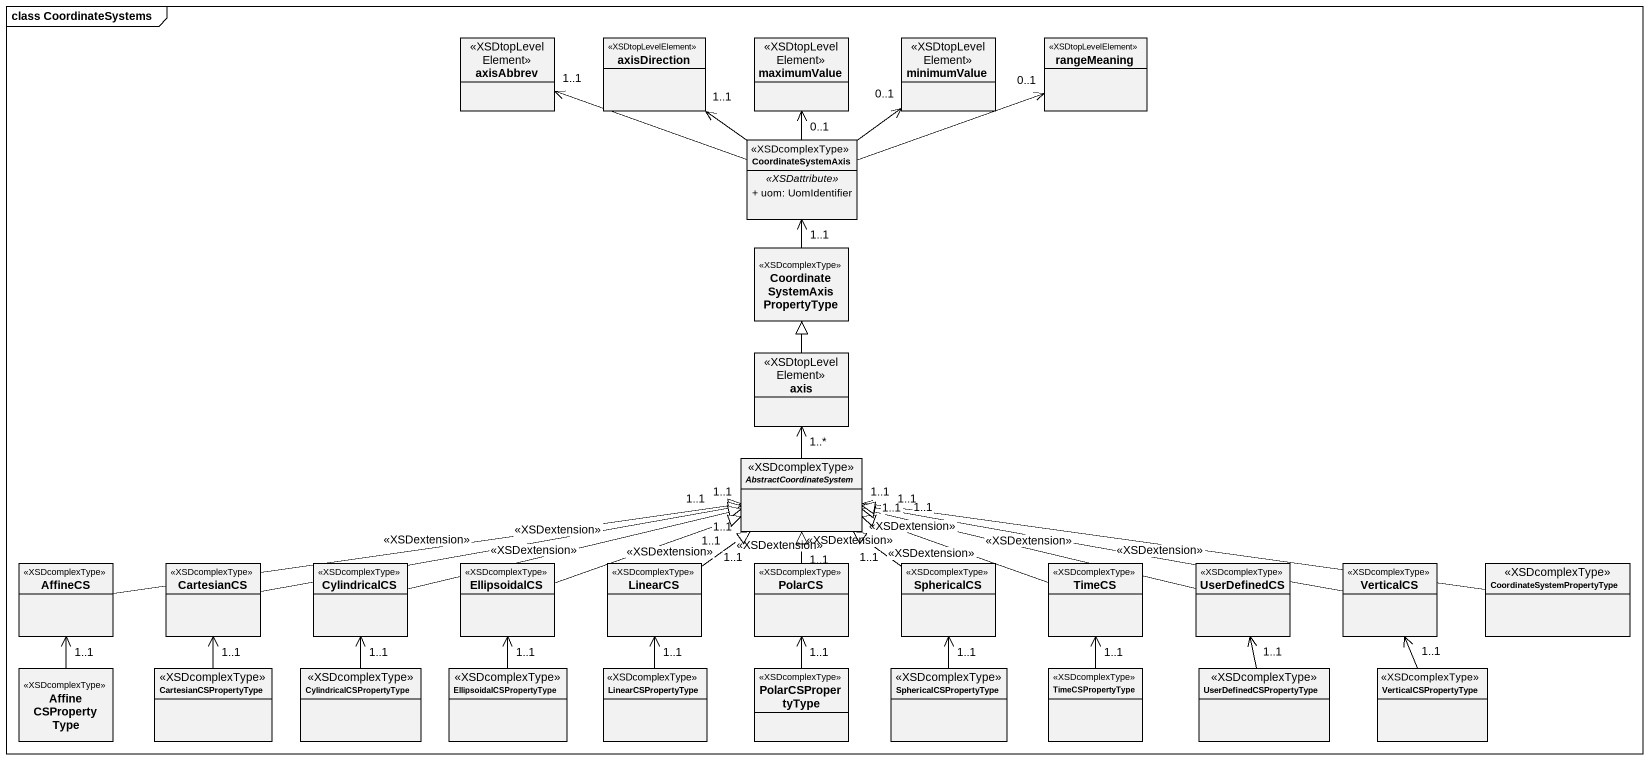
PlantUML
@startuml
mainframe class CoordinateSystems
hide circle
hide empty members
skinparam classAttributeIconSize 0
class axisAbbrev <<XSDtopLevelElement>>
class axisDirection <<XSDtopLevelElement>>
class maximumValue <<XSDtopLevelElement>>
class minimumValue <<XSDtopLevelElement>>
class rangeMeaning <<XSDtopLevelElement>>
class CoordinateSystemAxis <<XSDcomplexType>> {
  .. <<XSDattribute>> ..
  + uom: UomIdentifier
}
class "CoordinateSystemAxisPropertyType" as CoordinateSystemAxisProperty <<XSDcomplexType>>
class axis <<XSDtopLevelElement>>
abstract class AbstractCoordinateSystem <<XSDcomplexType>>
class AffineCS <<XSDcomplexType>>
class CartesianCS <<XSDcomplexType>>
class CylindricalCS <<XSDcomplexType>>
class EllipsoidalCS <<XSDcomplexType>>
class LinearCS <<XSDcomplexType>>
class PolarCS <<XSDcomplexType>>
class SphericalCS <<XSDcomplexType>>
class TimeCS <<XSDcomplexType>>
class UserDefinedCS <<XSDcomplexType>>
class VerticalCS <<XSDcomplexType>>
class CoordinateSystemPropertyType <<XSDcomplexType>>
class AffineCSPropertyType <<XSDcomplexType>>
class CartesianCSPropertyType <<XSDcomplexType>>
class CylindricalCSPropertyType <<XSDcomplexType>>
class EllipsoidalCSPropertyType <<XSDcomplexType>>
class LinearCSPropertyType <<XSDcomplexType>>
class PolarCSPropertyType <<XSDcomplexType>>
class SphericalCSPropertyType <<XSDcomplexType>>
class TimeCSPropertyType <<XSDcomplexType>>
class UserDefinedCSPropertyType <<XSDcomplexType>>
class VerticalCSPropertyType <<XSDcomplexType>>
CoordinateSystemAxis -left-> "1..1" axisAbbrev
CoordinateSystemAxis -up-> "1..1" axisDirection
CoordinateSystemAxis -up-> "0..1" maximumValue
CoordinateSystemAxis -up-> "0..1" minimumValue
CoordinateSystemAxis -right-> "0..1" rangeMeaning
CoordinateSystemAxisProperty -up-> "1..1" CoordinateSystemAxis
axis -up-|> CoordinateSystemAxisProperty
AbstractCoordinateSystem -up-> "1..*" axis
AffineCS -right-|> "1..1" AbstractCoordinateSystem : <<XSDextension>>
CartesianCS -right-|> "1..1" AbstractCoordinateSystem : <<XSDextension>>
CylindricalCS -right-|> "1..1" AbstractCoordinateSystem : <<XSDextension>>
EllipsoidalCS -right-|> "1..1" AbstractCoordinateSystem : <<XSDextension>>
LinearCS -up-|> "1..1" AbstractCoordinateSystem : <<XSDextension>>
PolarCS -up-|> "1..1" AbstractCoordinateSystem : <<XSDextension>>
SphericalCS -up-|> "1..1" AbstractCoordinateSystem : <<XSDextension>>
TimeCS -left-|> "1..1" AbstractCoordinateSystem : <<XSDextension>>
UserDefinedCS -left-|> "1..1" AbstractCoordinateSystem : <<XSDextension>>
VerticalCS -left-|> "1..1" AbstractCoordinateSystem : <<XSDextension>>
CoordinateSystemPropertyType -left-> "1..1" AbstractCoordinateSystem
AffineCSPropertyType -up-> "1..1" AffineCS
CartesianCSPropertyType -up-> "1..1" CartesianCS
CylindricalCSPropertyType -up-> "1..1" CylindricalCS
EllipsoidalCSPropertyType -up-> "1..1" EllipsoidalCS
LinearCSPropertyType -up-> "1..1" LinearCS
PolarCSPropertyType -up-> "1..1" PolarCS
SphericalCSPropertyType -up-> "1..1" SphericalCS
TimeCSPropertyType -up-> "1..1" TimeCS
UserDefinedCSPropertyType -up-> "1..1" UserDefinedCS
VerticalCSPropertyType -up-> "1..1" VerticalCS
@enduml
